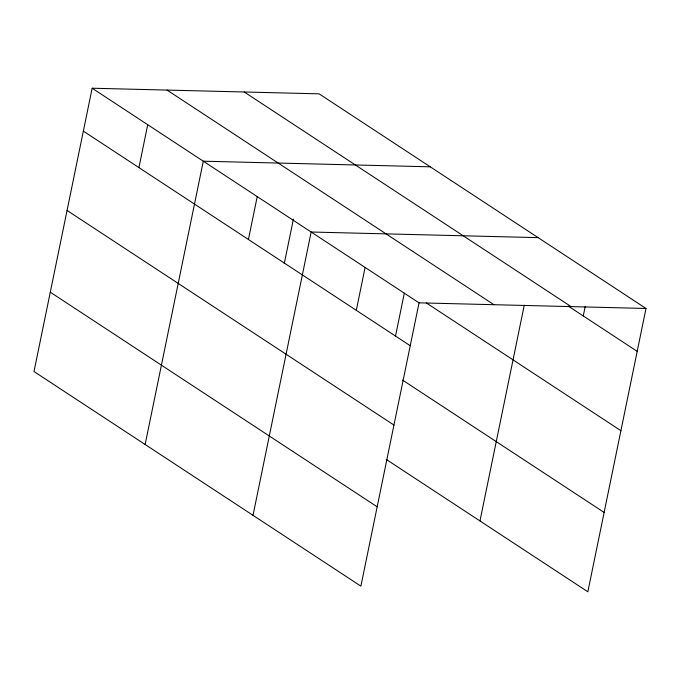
<?xml version="1.0" encoding="UTF-8"?>
<svg xmlns="http://www.w3.org/2000/svg" width="680" height="680" viewBox="0 0 680 680"><rect width="100%" height="100%" fill="white"/><g stroke="black" fill="none" stroke-linecap="round" stroke-linejoin="round"><path stroke-width="1.02" d="M92.157 88.222L34 371.535L360.885 586.152L419.041 302.846L92.157 88.222L319.115 93.849L646 308.465L587.843 591.779L386.249 459.416M138.924 167.594L147.721 124.712M145.137 444.499L203.294 161.194L430.253 166.821M248.429 239.496L257.227 196.605M284.257 263.67L293.386 219.181M253.011 515.329L311.168 232.016L538.126 237.643M356.303 310.318L365.1 267.427M395.394 336.642L404.32 293.182M479.969 520.948L524.246 305.26M583.262 315.936L585.149 306.748M419.041 302.846L646 308.465M244.222 91.996L571.106 306.612M568.233 306.068L637.194 351.356M167.05 90.083L493.935 304.7M426.385 302.974L620.908 430.695M83.351 131.112L410.236 345.729M402.534 380.077L604.129 512.439M67.065 210.452L393.95 425.068M50.286 292.196L377.171 506.812"/></g></svg>
